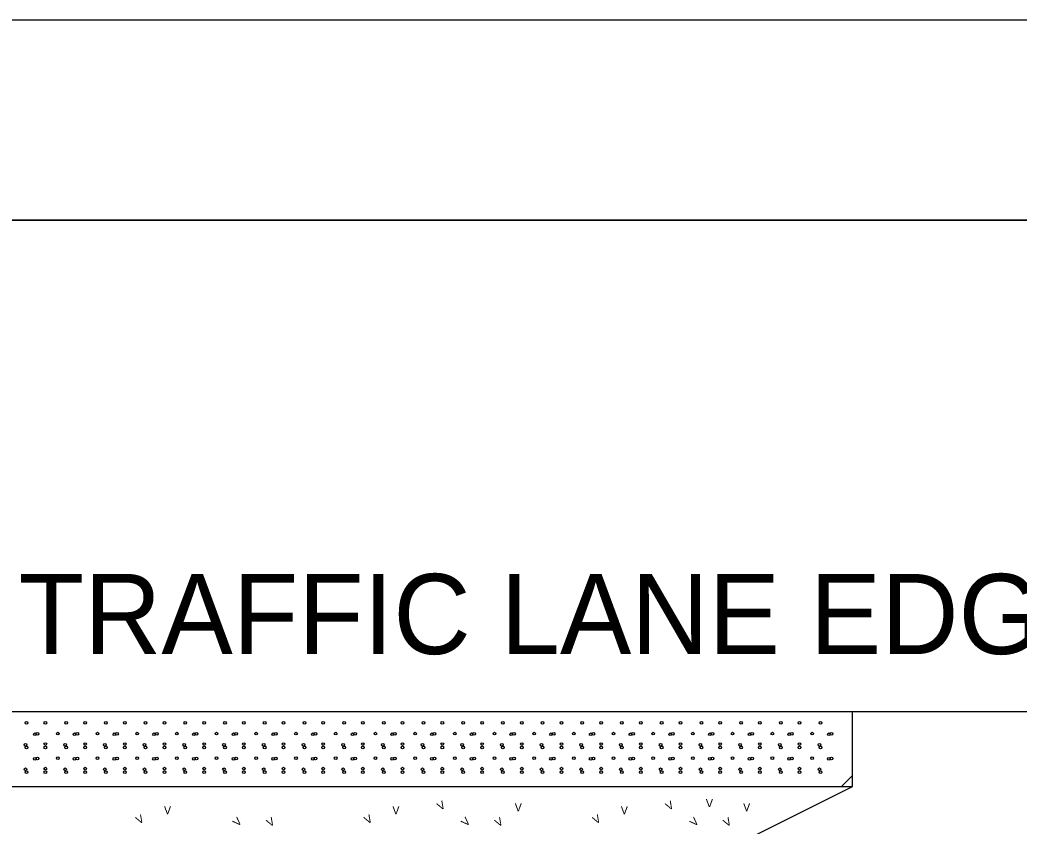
# Model space of a CAD drawing. Extents: x 1000 to 1036.3, y 1000 to 1022.
# Drawn here: x 1024.647 to 1027.143, y 1019.987 to 1022 of the extents above; entities that cross this region are included whole.
import ezdxf

# ---------------------------------------------------------------- set-up
doc = ezdxf.new("R2010")
doc.units = 0
for name, color, linetype in [('Level 1', 7, 'Continuous'), ('Level 10', 7, 'Continuous'), ('Level 11', 7, 'Continuous')]:
    doc.layers.add(name, color=color, linetype=linetype)

msp = doc.modelspace()

# ---------------------------------------------------------------- linework, layer by layer
at = {"layer": 'Level 1'}
for p, q in [((1019.1665, 1020.273), (1030.1252, 1020.273)), ((1026.7264, 1020.0855), (1026.7264, 1020.273)), ((1026.6989, 1020.0855), (1026.7264, 1020.113)), ((1020.1639, 1020.0855), (1026.7264, 1020.0855)), ((1024.8514, 1019.148), (1026.7264, 1020.0855))]:
    msp.add_line(p, q, dxfattribs=at)
for centre in [(1024.6633, 1020.2444), (1024.7104, 1020.2444), (1024.7625, 1020.2444), (1024.8096, 1020.2444), (1024.8617, 1020.2444), (1024.9088, 1020.2444), (1024.9608, 1020.2444), (1025.0079, 1020.2444), (1025.06, 1020.2444), (1025.1071, 1020.2444), (1025.1592, 1020.2444), (1025.2063, 1020.2444), (1025.2583, 1020.2444), (1025.3054, 1020.2444), (1025.3575, 1020.2444), (1025.4046, 1020.2444), (1025.4567, 1020.2444), (1025.5038, 1020.2444), (1025.5558, 1020.2444), (1025.6029, 1020.2444), (1025.655, 1020.2444), (1025.7021, 1020.2444), (1025.7542, 1020.2444), (1025.8013, 1020.2444), (1025.8533, 1020.2444), (1025.9004, 1020.2444), (1025.9525, 1020.2444), (1025.9996, 1020.2444), (1026.0517, 1020.2444), (1026.0988, 1020.2444), (1026.1508, 1020.2444), (1026.1979, 1020.2444), (1026.25, 1020.2444), (1026.2971, 1020.2444), (1026.3492, 1020.2444), (1026.3963, 1020.2444), (1026.4483, 1020.2444), (1026.4954, 1020.2444), (1026.5475, 1020.2444), (1026.5946, 1020.2444), (1026.6467, 1020.2444), (1024.7415, 1020.2175), (1024.8407, 1020.2175), (1024.9398, 1020.2175), (1025.039, 1020.2175), (1025.1382, 1020.2175), (1025.2373, 1020.2175), (1025.3365, 1020.2175), (1025.4357, 1020.2175), (1025.5348, 1020.2175), (1025.634, 1020.2175), (1025.7332, 1020.2175), (1025.8323, 1020.2175), (1025.9315, 1020.2175), (1026.0307, 1020.2175), (1026.1298, 1020.2175), (1026.229, 1020.2175), (1026.3282, 1020.2175), (1026.4273, 1020.2175), (1026.5265, 1020.2175), (1026.6257, 1020.2175), (1024.6843, 1020.2158), (1024.6911, 1020.2167), (1024.7835, 1020.2158), (1024.7903, 1020.2167), (1024.8827, 1020.2158), (1024.8894, 1020.2167), (1024.9818, 1020.2158), (1024.9886, 1020.2167), (1025.081, 1020.2158), (1025.0878, 1020.2167), (1025.1802, 1020.2158), (1025.1869, 1020.2167), (1025.2793, 1020.2158), (1025.2861, 1020.2167), (1025.3785, 1020.2158), (1025.3853, 1020.2167), (1025.4777, 1020.2158), (1025.4844, 1020.2167), (1025.5768, 1020.2158), (1025.5836, 1020.2167), (1025.676, 1020.2158), (1025.6828, 1020.2167), (1025.7752, 1020.2158), (1025.7819, 1020.2167), (1025.8743, 1020.2158), (1025.8811, 1020.2167), (1025.9735, 1020.2158), (1025.9803, 1020.2167), (1026.0727, 1020.2158), (1026.0794, 1020.2167), (1026.1718, 1020.2158), (1026.1786, 1020.2167), (1026.271, 1020.2158), (1026.2778, 1020.2167), (1026.3702, 1020.2158), (1026.3769, 1020.2167), (1026.4693, 1020.2158), (1026.4761, 1020.2167), (1026.5685, 1020.2158), (1026.5753, 1020.2167), (1026.6677, 1020.2158), (1026.6744, 1020.2167), (1024.6608, 1020.1898), (1024.6633, 1020.1829), (1024.7104, 1020.1915), (1024.7104, 1020.1829), (1024.76, 1020.1898), (1024.7625, 1020.1829), (1024.8096, 1020.1915), (1024.8096, 1020.1829), (1024.8592, 1020.1898), (1024.8617, 1020.1829), (1024.9088, 1020.1915), (1024.9088, 1020.1829), (1024.9583, 1020.1898), (1024.9608, 1020.1829), (1025.0079, 1020.1915), (1025.0079, 1020.1829), (1025.0575, 1020.1898), (1025.06, 1020.1829), (1025.1071, 1020.1915), (1025.1071, 1020.1829), (1025.1567, 1020.1898), (1025.1592, 1020.1829), (1025.2063, 1020.1915), (1025.2063, 1020.1829), (1025.2558, 1020.1898), (1025.2583, 1020.1829), (1025.3054, 1020.1915), (1025.3054, 1020.1829), (1025.355, 1020.1898), (1025.3575, 1020.1829), (1025.4046, 1020.1915), (1025.4046, 1020.1829), (1025.4542, 1020.1898), (1025.4567, 1020.1829), (1025.5038, 1020.1915), (1025.5038, 1020.1829), (1025.5533, 1020.1898), (1025.5558, 1020.1829), (1025.6029, 1020.1915), (1025.6029, 1020.1829), (1025.6525, 1020.1898), (1025.655, 1020.1829), (1025.7021, 1020.1915), (1025.7021, 1020.1829), (1025.7517, 1020.1898), (1025.7542, 1020.1829), (1025.8013, 1020.1915), (1025.8013, 1020.1829), (1025.8508, 1020.1898), (1025.8533, 1020.1829), (1025.9004, 1020.1915), (1025.9004, 1020.1829), (1025.95, 1020.1898), (1025.9525, 1020.1829), (1025.9996, 1020.1915), (1025.9996, 1020.1829), (1026.0492, 1020.1898), (1026.0517, 1020.1829), (1026.0988, 1020.1915), (1026.0988, 1020.1829), (1026.1483, 1020.1898), (1026.1508, 1020.1829), (1026.1979, 1020.1915), (1026.1979, 1020.1829), (1026.2475, 1020.1898), (1026.25, 1020.1829), (1026.2971, 1020.1915), (1026.2971, 1020.1829), (1026.3467, 1020.1898), (1026.3492, 1020.1829), (1026.3963, 1020.1915), (1026.3963, 1020.1829), (1026.4458, 1020.1898), (1026.4483, 1020.1829), (1026.4954, 1020.1915), (1026.4954, 1020.1829), (1026.545, 1020.1898), (1026.5475, 1020.1829), (1026.5946, 1020.1915), (1026.5946, 1020.1829), (1026.6442, 1020.1898), (1026.6467, 1020.1829), (1024.6843, 1020.1543), (1024.6911, 1020.1552), (1024.7415, 1020.156), (1024.7835, 1020.1543), (1024.7903, 1020.1552), (1024.8407, 1020.156), (1024.8827, 1020.1543), (1024.8894, 1020.1552), (1024.9398, 1020.156), (1024.9818, 1020.1543), (1024.9886, 1020.1552), (1025.039, 1020.156), (1025.081, 1020.1543), (1025.0878, 1020.1552), (1025.1382, 1020.156), (1025.1802, 1020.1543), (1025.1869, 1020.1552), (1025.2373, 1020.156), (1025.2793, 1020.1543), (1025.2861, 1020.1552), (1025.3365, 1020.156), (1025.3785, 1020.1543), (1025.3853, 1020.1552), (1025.4357, 1020.156), (1025.4777, 1020.1543), (1025.4844, 1020.1552), (1025.5348, 1020.156), (1025.5768, 1020.1543), (1025.5836, 1020.1552), (1025.634, 1020.156), (1025.676, 1020.1543), (1025.6828, 1020.1552), (1025.7332, 1020.156), (1025.7752, 1020.1543), (1025.7819, 1020.1552), (1025.8323, 1020.156), (1025.8743, 1020.1543), (1025.8811, 1020.1552), (1025.9315, 1020.156), (1025.9735, 1020.1543), (1025.9803, 1020.1552), (1026.0307, 1020.156), (1026.0727, 1020.1543), (1026.0794, 1020.1552), (1026.1298, 1020.156), (1026.1718, 1020.1543), (1026.1786, 1020.1552), (1026.229, 1020.156), (1026.271, 1020.1543), (1026.2778, 1020.1552), (1026.3282, 1020.156), (1026.3702, 1020.1543), (1026.3769, 1020.1552), (1026.4273, 1020.156), (1026.4693, 1020.1543), (1026.4761, 1020.1552), (1026.5265, 1020.156), (1026.5685, 1020.1543), (1026.5753, 1020.1552), (1026.6257, 1020.156), (1026.6677, 1020.1543), (1026.6744, 1020.1552), (1024.6608, 1020.1283), (1024.6633, 1020.1214), (1024.7104, 1020.13), (1024.7104, 1020.1214), (1024.76, 1020.1283), (1024.7625, 1020.1214), (1024.8096, 1020.13), (1024.8096, 1020.1214), (1024.8592, 1020.1283), (1024.8617, 1020.1214), (1024.9088, 1020.13), (1024.9088, 1020.1214), (1024.9583, 1020.1283), (1024.9608, 1020.1214), (1025.0079, 1020.13), (1025.0079, 1020.1214), (1025.0575, 1020.1283), (1025.06, 1020.1214), (1025.1071, 1020.13), (1025.1071, 1020.1214), (1025.1567, 1020.1283), (1025.1592, 1020.1214), (1025.2063, 1020.13), (1025.2063, 1020.1214), (1025.2558, 1020.1283), (1025.2583, 1020.1214), (1025.3054, 1020.13), (1025.3054, 1020.1214), (1025.355, 1020.1283), (1025.3575, 1020.1214), (1025.4046, 1020.13), (1025.4046, 1020.1214), (1025.4542, 1020.1283), (1025.4567, 1020.1214), (1025.5038, 1020.13), (1025.5038, 1020.1214), (1025.5533, 1020.1283), (1025.5558, 1020.1214), (1025.6029, 1020.13), (1025.6029, 1020.1214), (1025.6525, 1020.1283), (1025.655, 1020.1214), (1025.7021, 1020.13), (1025.7021, 1020.1214), (1025.7517, 1020.1283), (1025.7542, 1020.1214), (1025.8013, 1020.13), (1025.8013, 1020.1214), (1025.8508, 1020.1283), (1025.8533, 1020.1214), (1025.9004, 1020.13), (1025.9004, 1020.1214), (1025.95, 1020.1283), (1025.9525, 1020.1214), (1025.9996, 1020.13), (1025.9996, 1020.1214), (1026.0492, 1020.1283), (1026.0517, 1020.1214), (1026.0988, 1020.13), (1026.0988, 1020.1214), (1026.1483, 1020.1283), (1026.1508, 1020.1214), (1026.1979, 1020.13), (1026.1979, 1020.1214), (1026.2475, 1020.1283), (1026.25, 1020.1214), (1026.2971, 1020.13), (1026.2971, 1020.1214), (1026.3467, 1020.1283), (1026.3492, 1020.1214), (1026.3963, 1020.13), (1026.3963, 1020.1214), (1026.4458, 1020.1283), (1026.4483, 1020.1214), (1026.4954, 1020.13), (1026.4954, 1020.1214), (1026.545, 1020.1283), (1026.5475, 1020.1214), (1026.5946, 1020.13), (1026.5946, 1020.1214), (1026.6442, 1020.1283), (1026.6467, 1020.1214)]:
    msp.add_circle(centre, 0.00339, dxfattribs=at)
at = {"layer": 'Level 10'}
for p, q in [((1000, 1022), (1036, 1022)), ((1007, 1021.5), (1035.5, 1021.5))]:
    msp.add_line(p, q, dxfattribs=at)
at = {"layer": 'Level 11'}
msp.add_lwpolyline([(1007, 1000.5), (1035.5, 1000.5), (1035.5, 1021.5), (1007, 1021.5)], close=True, dxfattribs=at)

# ---------------------------------------------------------------- texts
at = {"layer": 'Level 1'}
for s, height, p in [('TRAFFIC LANE EDGE', 0.2, (1024.6438, 1020.4163)), ('V', 0.02, (1026.3604, 1020.0339)), ('V', 0.02, (1025.0068, 1020.0162)), ('V', 0.02, (1025.5773, 1020.0162)), ('V', 0.02, (1025.8829, 1020.0237)), ('V', 0.02, (1026.1479, 1020.0162)), ('V', 0.02, (1026.4535, 1020.0237))]:
    msp.add_text(s, height=height, dxfattribs=at).set_placement(p)
for rotation, p in [(29.9221, (1025.6965, 1020.0246)), (29.9221, (1026.2671, 1020.0246)), (29.9221, (1024.9438, 1019.9903)), (45, (1025.1908, 1019.9837)), (29.9221, (1025.2703, 1019.9834)), (29.9221, (1025.5144, 1019.9903)), (45, (1025.7614, 1019.9837)), (29.9221, (1025.8408, 1019.9834)), (29.9221, (1026.085, 1019.9903)), (45, (1026.332, 1019.9837)), (29.9221, (1026.4114, 1019.9834))]:
    msp.add_text('V', height=0.02, rotation=rotation, dxfattribs=at).set_placement(p)

doc.saveas('drawing.dxf')
